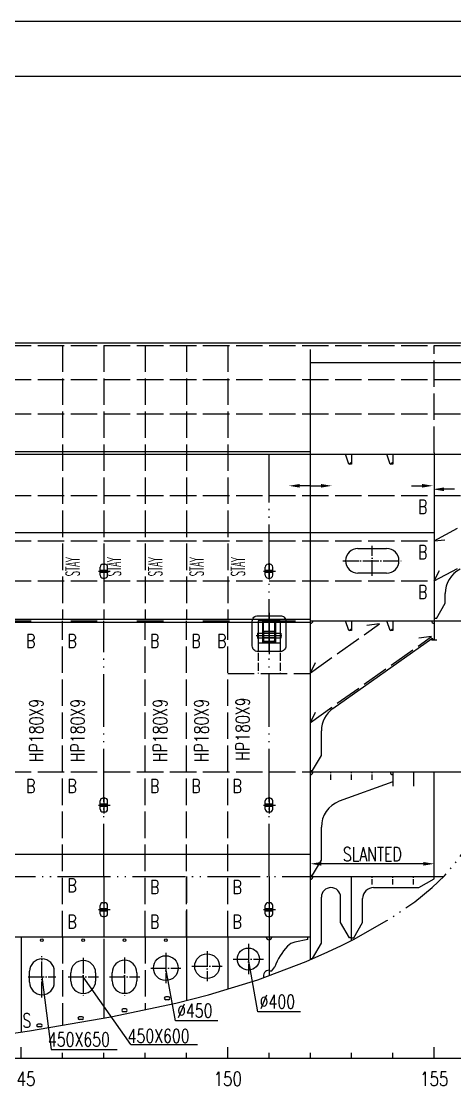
# Model space of a CAD drawing. Extents: x 415680 to 564480, y 322172 to 354547.
# Drawn here: x 537746 to 545618, y 332630 to 351972 of the extents above; entities that cross this region are included whole.
import ezdxf
from ezdxf.enums import TextEntityAlignment as Align

# ---------------------------------------------------------------- set-up
doc = ezdxf.new("R2010")
doc.units = 0
doc.header["$LTSCALE"] = 40
doc.header["$MEASUREMENT"] = 0
for name, pattern in [('ACAD_ISO02W100', [15, 12, -3]), ('ACAD_ISO03W100', [30, 12, -18]), ('ACAD_ISO04W100', [30.5, 24, -3, 0.5, -3]), ('ACAD_ISO05W100', [34, 24, -3, 0.5, -3, 0.5, -3]), ('DASHDOT', [1, 0.5, -0.25, 0, -0.25]), ('HIDDEN', [0.375, 0.25, -0.125])]:
    doc.linetypes.add(name, pattern=pattern)
doc.layers.get('0').update_dxf_attribs({"linetype": 'CONTINUOUS'})
doc.layers.get('DEFPOINTS').update_dxf_attribs({"linetype": 'CONTINUOUS'})
for name, color, linetype in [('BEAR', 7, 'CONTINUOUS'), ('BT_ENG', 7, 'CONTINUOUS'), ('C-CEN', 4, 'ACAD_ISO04W100'), ('C-CON', 4, 'CONTINUOUS'), ('C-DAS', 4, 'ACAD_ISO02W100'), ('FRAME', 7, 'CONTINUOUS'), ('Y-CON', 2, 'CONTINUOUS'), ('Y-DAS', 2, 'ACAD_ISO02W100'), ('Y-H', 2, 'ACAD_ISO03W100'), ('Y-PH', 2, 'ACAD_ISO05W100')]:
    doc.layers.add(name, color=color, linetype=linetype)
doc.styles.add('ROMANS', font='romans.shx', dxfattribs={"width": 0.75, "height": 250, "bigfont": 'hzdx.shx'})
doc.dimstyles.new('DM-100', dxfattribs={"dimscale": 0, "dimtxt": 250, "dimasz": 200, "dimexe": 30, "dimexo": 30, "dimgap": 50, "dimtad": 1, "dimdec": 0, "dimzin": 0, "dimdsep": 46, "dimtxsty": 'ROMANS', "dimcen": 0, "dimclrd": 1, "dimclre": 1, "dimclrt": 1, "dimadec": 0, "dimazin": 0, "dimtfac": 1, "dimtdec": 0, "dimtmove": 0, "dimatfit": 3, "dimfxl": 1, "dimtolj": 1, "dimtzin": 0, "dimarcsym": 0})

# ---------------------------------------------------------------- blocks, each defined once
blk = doc.blocks.new('POT')
at = {"color": 90, "linetype": 'Continuous'}
for p, q in [((-0.99, 0), (1.17, 0)), ((-0.68, -0.75), (-0.68, 0.75)), ((-0.68, 0.2), (0.68, 0.2)), ((-0.18, 1.25), (0.18, 1.25)), ((0, 1.44), (0, -1.52)), ((0.68, -0.75), (0.68, 0.75)), ((-0.68, -0.2), (0.68, -0.2)), ((-0.18, -1.25), (0.18, -1.25))]:
    blk.add_line(p, q, dxfattribs=at)
for centre, start, end in [((-0.18, 0.75), 90, 180), ((0.18, 0.75), 0, 90), ((-0.18, -0.75), 180, 270), ((0.18, -0.75), 270, 0)]:
    blk.add_arc(centre, 0.5, start, end, dxfattribs=at)
blk = doc.blocks.new('*D128')
at = {"color": 1, "linetype": 'ByBlock', "transparency": 16777216}
for p, q in [((542996, 336460), (542996, 336693)), ((545046, 336663), (543196, 336663)), ((545246, 336460), (545246, 336693))]:
    blk.add_line(p, q, dxfattribs=at)
for points in [[(543196, 336696), (543196, 336629), (542996, 336663)], [(545046, 336696), (545046, 336629), (545246, 336663)]]:
    blk.add_solid(points, dxfattribs=at)
at = {"layer": 'DEFPOINTS', "color": 0, "linetype": 'ByBlock', "transparency": 16777216}
for p in [(542996, 336663), (542996, 336430), (545246, 336430)]:
    blk.add_point(p, dxfattribs=at)
at = {"color": 1, "linetype": 'ByBlock', "transparency": 16777216, "insert": (544121, 336838), "char_height": 250, "attachment_point": 5, "style": 'ROMANS'}
blk.add_mtext('\\A1;SLANTED', dxfattribs=at)
blk = doc.blocks.new('A$C0D5C6EFE')
at = {"color": 3, "linetype": 'DASHDOT'}
for p, q in [((0, 4.1), (0, -3.4)), ((-2.32, 0), (2.32, 0))]:
    blk.add_line(p, q, dxfattribs=at)
at = {"color": 5, "linetype": 'HIDDEN'}
for p, q in [((2, 2.7), (-2, 2.7)), ((-2, 2.7), (-2, -1.35)), ((-1.2, 2.7), (-1.2, -1.35)), ((1.2, 2.55), (-1.2, 2.55)), ((1.2, 2.7), (1.2, -1.35)), ((2, 2.7), (2, -1.35)), ((-2.12, 0.45), (-2, 0.45)), ((-2.12, 0.45), (-2.12, -0.45)), ((-2, 0.4), (2, 0.4)), ((2.12, 0.45), (2, 0.45)), ((2.12, 0.45), (2.12, -0.45)), ((-2.12, -0.45), (-2, -0.45)), ((-2, -0.4), (2, -0.4)), ((2.12, -0.45), (2, -0.45))]:
    blk.add_line(p, q, dxfattribs=at)
at = {"color": 7, "linetype": 'Continuous'}
for p, q in [((-1, 0.8), (-1, -0.9)), ((-1, 0.8), (1, 0.8)), ((-1, 0.5), (1, 0.5)), ((1, 0.8), (1, -0.9)), ((-1, -0.35), (1, -0.35))]:
    blk.add_line(p, q, dxfattribs=at)
at = {"color": 5}
for p, q in [((-2, -1.35), (2, -1.35)), ((-1.2, -1.19), (1.2, -1.19))]:
    blk.add_line(p, q, dxfattribs=at)
at = {"color": 7}
for points in [[(-2.05, 3.6), (2.05, 3.6, -0.414214), (3.05, 2.6), (3.05, -1.9, -0.414214), (2.05, -2.9), (-2.05, -2.9, -0.414214), (-3.05, -1.9), (-3.05, 2.6, -0.414214)], [(-0.82, 2.45), (0.82, 2.45, -0.414214), (1.02, 2.25), (1.02, -0.9, -0.414214), (0.82, -1.1), (-0.82, -1.1, -0.414214), (-1.02, -0.9), (-1.02, 2.25, -0.414214)]]:
    blk.add_lwpolyline(points, format="xyb", close=True, dxfattribs=at)
for centre, start, end in [((-0.8, -0.9), 180, 270), ((0.8, -0.9), 270, 0)]:
    blk.add_arc(centre, 0.2, start, end, dxfattribs=at)

msp = doc.modelspace()

# ---------------------------------------------------------------- linework, layer by layer
at = {"color": 2}
msp.add_line((418280, 350971.6), (563380, 350971.6), dxfattribs=at)
for p, q in [((543695.9, 343925.4), (543636.3, 344105.4)), ((544445.9, 343925.4), (544386.3, 344105.4)), ((545245.9, 342530.3), (545438.1, 342546.3)), ((545245.9, 341805.3), (545341.9, 341991.3)), ((545445.9, 341398.2), (545445.9, 341571.9)), ((545285.5, 341120.3), (545445.9, 341398.2)), ((543695.9, 340900.3), (543636.3, 341080.3)), ((544251.1, 341021.2), (544021.8, 340994)), ((544445.9, 340900.3), (544386.3, 341080.3)), ((545285.5, 341120.3), (545245.9, 341120.3)), ((543407, 339486.6), (545202.1, 340757.9)), ((545195.9, 340790.3), (544966.6, 340763.1)), ((542995.9, 340132.3), (543091.9, 340318.3)), ((542995.9, 340132.3), (543091.9, 340318.3)), ((542995.9, 339232.3), (543091.9, 339418.3)), ((543195.9, 338633.2), (543195.9, 339078.6)), ((543035.5, 338355.3), (543195.9, 338633.2)), ((542995.9, 338355.3), (543035.5, 338355.3)), ((544495.9, 338152.3), (543521.1, 337797.7)), ((543195.9, 336731.2), (543195.9, 337329.3)), ((543035.5, 336453.4), (543195.9, 336731.2)), ((542995.9, 336453.4), (543035.5, 336453.4)), ((544968.8, 336230.4), (545245.9, 336390.4)), ((545245.9, 336390.4), (545245.9, 336430.4)), ((544145.9, 336230.4), (544968.8, 336230.4)), ((543195.9, 335218.9), (543195.9, 336055.4)), ((543545.9, 335595), (543545.9, 336055.4)), ((543945.9, 335595), (543945.9, 336030.4)), ((543706.4, 335317.1), (543545.9, 335595)), ((543785.5, 335317.1), (543945.9, 335595)), ((543035.5, 334941.1), (543195.9, 335218.9)), ((543745.9, 335317.1), (543706.4, 335317.1)), ((543745.9, 335317.1), (543785.5, 335317.1)), ((542044.8, 333971.3), (541870.9, 334931.1)), ((542995.9, 334941.1), (543035.5, 334941.1)), ((538120.9, 334609.4), (538286.2, 333290.9)), ((539736.2, 333376.4), (538870.9, 334607)), ((540544.8, 333808.1), (540370.9, 334767.8)), ((542818.3, 333971.3), (542044.8, 333971.3)), ((541318.3, 333808.1), (540544.8, 333808.1)), ((537745.9, 333130.4), (537745.9, 333330.4)), ((539736.2, 333376.4), (540946.6, 333376.4)), ((541495.9, 333130.4), (541495.9, 333330.4)), ((545245.9, 333130.4), (545245.9, 333330.4)), ((530796.9, 333130.4), (548995.9, 333130.4)), ((538495.9, 333130.4), (538495.9, 333230.4)), ((539245.9, 333130.4), (539245.9, 333230.4)), ((539995.9, 333130.4), (539995.9, 333230.4)), ((540745.9, 333130.4), (540745.9, 333230.4)), ((542245.9, 333130.4), (542245.9, 333230.4)), ((542995.9, 333130.4), (542995.9, 333230.4)), ((543745.9, 333130.4), (543745.9, 333230.4)), ((544495.9, 333130.4), (544495.9, 333230.4))]:
    msp.add_line(p, q)
at = {"color": 1, "linetype": 'ByBlock'}
for p, q in [((542995.9, 343531.1), (542703.7, 343531.1)), ((542995.9, 343531.1), (543288.2, 343531.1)), ((544832.3, 343531.1), (545124.6, 343531.1)), ((545615, 343468.3), (545322.7, 343468.3))]:
    msp.add_line(p, q, dxfattribs=at)
for points in [[(530245.9, 344155.4), (542995.9, 344155.4)], [(530245.9, 344105.4), (542995.9, 344105.4)], [(530245.9, 341105.3), (542995.9, 341105.3)], [(530245.9, 341055.3), (542995.9, 341055.3)]]:
    msp.add_lwpolyline(points)
for centre, radius, start, end in [((545945.9, 341571.9), 500, 117.47551, 180), ((542995.9, 341080.3), 50, 270, 0), ((545245.9, 341080.3), 50, 180, 270), ((543695.9, 339078.6), 500, 125.3054, 180), ((542995.9, 338332.3), 50, 270, 0), ((544495.9, 338332.3), 50, 180, 270), ((543695.9, 337329.3), 500, 110.46949, 180), ((542995.9, 336430.4), 50, 270, 0), ((543370.9, 336055.4), 175, 0, 180), ((544145.9, 336030.4), 200, 90, 180), ((542245.9, 335330.4), 50, 180, 0), ((542245.9, 334629.3), 100, 90, 200.73303)]:
    msp.add_arc(centre, radius, start, end)
for points in [[(542804.6, 343497.7), (542804.6, 343564.4), (542604.6, 343531.1)], [(543187.3, 343497.7), (543187.3, 343564.4), (543387.3, 343531.1)], [(545023.6, 343497.7), (545023.6, 343564.4), (545223.6, 343531.1)], [(545423.6, 343435), (545423.6, 343501.7), (545223.6, 343468.3)]]:
    msp.add_solid(points, dxfattribs=at)
at = {"layer": 'BEAR'}
msp.add_arc((545199.9, 340731.9), 26.1, 356.38451, 85.09446, dxfattribs=at)
at = {"layer": 'BT_ENG'}
msp.add_line((415780, 351971.6), (564380, 351971.6), dxfattribs=at)
at = {"layer": 'C-CEN', "ltscale": 0.3}
for p, q in [((544120.9, 341892.8), (544120.9, 342442.8)), ((543585.9, 342167.8), (544655.9, 342167.8)), ((541870.9, 335206.1), (541870.9, 334656.1)), ((540370.9, 335042.8), (540370.9, 334492.8)), ((541120.9, 335077.2), (541120.9, 334527.2)), ((538120.9, 334234.1), (538120.9, 334984.7)), ((538870.9, 334957), (538870.9, 334257)), ((539620.9, 334959.4), (539620.9, 334259.4)), ((540845.9, 334802.2), (541395.9, 334802.2)), ((541595.9, 334931.1), (542145.9, 334931.1)), ((537870.9, 334609.1), (538370.9, 334609.1)), ((538595.9, 334607), (539145.9, 334607)), ((539345.9, 334609.4), (539895.9, 334609.4)), ((540095.9, 334767.8), (540645.9, 334767.8))]:
    msp.add_line(p, q, dxfattribs=at)
at = {"layer": 'C-CON'}
for p, q in [((543860.9, 342392.8), (544380.9, 342392.8)), ((544380.9, 341942.8), (543860.9, 341942.8)), ((542995.9, 336830.4), (527245.9, 336830.4)), ((542951, 335287.4), (542714.7, 335238.7)), ((542951, 335287.4), (542951, 335330.4)), ((537895.9, 334509.1), (537895.9, 334709.1)), ((538345.9, 334509.1), (538345.9, 334709.1)), ((538645.9, 334532), (538645.9, 334682)), ((539095.9, 334682), (539095.9, 334532)), ((539395.9, 334534.4), (539395.9, 334684.4)), ((539845.9, 334684.4), (539845.9, 334534.4)), ((542245.9, 334720.6), (542295.9, 334720.6)), ((542295.9, 334720.6), (542348.8, 334788.5)), ((540419.1, 334243.7), (540368.8, 334243.7)), ((539646, 334025.1), (539595.8, 334025.1)), ((540419.1, 334193.7), (540368.8, 334193.7)), ((538850, 333884.4), (538799.8, 333884.4)), ((538850, 333834.4), (538799.8, 333834.4)), ((539646, 333975.1), (539595.8, 333975.1)), ((538100, 333750.9), (538049.8, 333750.9)), ((538100, 333700.9), (538049.8, 333700.9)), ((538286.2, 333290.9), (539485.4, 333290.9))]:
    msp.add_line(p, q, dxfattribs=at)
msp.add_lwpolyline([(529495.9, 345042.6), (529712.7, 345842.9, 0.0662179), (529716.1, 345869), (529716.1, 346105.7, -0.4142136), (529741.1, 346130.7), (549015.9, 346130.7)], format="xyb", dxfattribs=at)
msp.add_lwpolyline([(529095.9, 342680.3), (545245.9, 342680.3)], dxfattribs=at)
for centre, radius in [((538120.9, 335275.4), 25), ((538870.9, 335275.4), 25), ((539620.9, 335275.4), 25), ((540370.9, 335275.4), 25), ((540370.9, 334767.8), 225), ((541120.9, 334802.2), 225), ((541870.9, 334931.1), 200)]:
    msp.add_circle(centre, radius, dxfattribs=at)
for centre, radius, start, end in [((543860.9, 342167.8), 225, 90, 270), ((544380.9, 342167.8), 225, 270, 90), ((542765.2, 334993.8), 250, 101.64452, 136.87523), ((543410.8, 334389.2), 1134.6, 136.87523, 159.39277), ((538120.9, 334709.1), 225, 0, 180), ((538870.9, 334682), 225, 0, 180), ((539620.9, 334684.4), 225, 0, 180), ((538120.9, 334509.1), 225, 180, 0), ((538870.9, 334532), 225, 180, 0), ((539620.9, 334534.4), 225, 180, 0), ((540368.8, 334218.7), 25, 90, 270), ((540419.1, 334218.7), 25, 270, 90), ((539595.8, 334000.1), 25, 90, 270), ((539646, 334000.1), 25, 270, 90), ((538799.8, 333859.4), 25, 90, 270), ((538850, 333859.4), 25, 270, 90), ((538049.8, 333725.9), 25, 90, 270), ((538100, 333725.9), 25, 270, 90)]:
    msp.add_arc(centre, radius, start, end, dxfattribs=at)
at = {"layer": 'C-DAS'}
for p, q in [((545245.9, 341805.3), (548995.9, 343755.4)), ((545245.9, 342530.3), (546745.9, 343354.9)), ((538495.9, 335330.4), (538495.9, 341080.3)), ((539995.9, 335330.4), (539995.9, 341080.3)), ((540745.9, 335330.4), (540745.9, 341080.3)), ((541495.9, 335330.4), (541495.9, 341080.3)), ((542995.9, 340132.3), (544251.1, 341021.2)), ((542995.9, 339232.3), (545195.9, 340790.3))]:
    msp.add_line(p, q, dxfattribs=at)
for points in [[(530245.9, 345460.3), (546745.9, 345460.3)], [(530245.9, 344840.3), (546745.9, 344840.3)], [(530245.9, 343354.9), (548132.6, 343354.9)], [(530245.9, 342530.3), (545245.9, 342530.3)], [(530245.9, 341805.3), (545245.9, 341805.3)], [(541495.9, 340120.4), (542995.9, 340120.4)]]:
    msp.add_lwpolyline(points, dxfattribs=at)
at = {"layer": 'Y-CON'}
for p, q in [((542995.9, 334918.1), (542995.9, 345770.7)), ((542995.9, 344105.4), (552570.7, 344105.4)), ((545245.9, 344130.4), (545245.9, 341080.3)), ((542995.9, 341080.3), (546714.2, 341080.3)), ((545245.9, 341080.3), (545245.9, 340730.3)), ((545195.9, 340730.3), (545295.9, 340730.3)), ((542995.9, 338332.3), (546146.4, 338332.3)), ((544495.9, 338332.3), (544495.9, 338072.4)), ((544870.9, 338332.3), (544870.9, 338072.4)), ((545245.9, 336430.4), (545245.9, 338332.3)), ((542845.9, 336430.4), (545416.1, 336430.4)), ((542995.9, 336430.4), (543849, 336430.4)), ((543745.9, 335271.9), (543745.9, 336430.4)), ((542995.9, 335330.4), (530145.9, 335330.4)), ((537745.9, 335330.4), (537745.9, 333607.5)), ((539245.9, 335300.4), (539245.9, 333857.8)), ((540745.9, 335330.4), (540745.9, 334178.5)), ((541495.9, 335330.4), (541495.9, 334386.6)), ((542245.9, 335330.4), (542245.9, 334629.3)), ((542245.9, 335300.4), (542245.9, 334629.3))]:
    msp.add_line(p, q, dxfattribs=at)
for points in [[(542995.9, 345770.7), (548995.9, 345770.7)], [(543745.9, 344105.4), (543745.9, 343925.4), (543695.9, 343925.4), (543745.9, 343958.8)], [(544495.9, 344105.4), (544495.9, 343925.4), (544445.9, 343925.4), (544495.9, 343958.8)], [(543745.9, 341080.3), (543745.9, 340900.3), (543695.9, 340900.3), (543745.9, 340933.8)], [(544495.9, 341080.3), (544495.9, 340900.3), (544445.9, 340900.3), (544495.9, 340933.8)], [(524094.5, 333130.4), (524895.9, 333130.4), (528145.9, 333130.4), (530796.9, 333130.4), (531395.9, 333133.2), (531896.9, 333140.1), (534008.9, 333221.2), (534645.9, 333263.8), (536296.9, 333418.1), (537523.9, 333574.9), (537895.9, 333629.5), (539373.9, 333879.4), (540549.9, 334128.6), (541145.9, 334280.5), (542044.9, 334553.2), (542920.9, 334884.8), (543315.9, 335060.1), (543558.9, 335180.2)]]:
    msp.add_lwpolyline(points, dxfattribs=at)
at = {"layer": 'Y-DAS'}
for p, q in [((538495.9, 346080.7), (538495.9, 341105.3)), ((539245.9, 346080.7), (539245.9, 341105.3)), ((539995.9, 346080.7), (539995.9, 341105.3)), ((540745.9, 346080.7), (540745.9, 341105.3)), ((541495.9, 346080.7), (541495.9, 341105.3)), ((545245.9, 344130.4), (545245.9, 346080.7)), ((539245.9, 336430.4), (539245.9, 335330.4)), ((540745.9, 336430.4), (540745.9, 335330.4)), ((542245.9, 336430.4), (542245.9, 335330.4)), ((538495.9, 335330.4), (538495.9, 333731)), ((539245.9, 335300.4), (539245.9, 333857.8)), ((539995.9, 335330.4), (539995.9, 334007.6))]:
    msp.add_line(p, q, dxfattribs=at)
at = {"layer": 'Y-DAS', "ltscale": 0.5}
msp.add_line((542995.9, 345770.7), (542995.9, 346080.7), dxfattribs=at)
at = {"layer": 'Y-DAS', "ltscale": 0.3}
for p, q in [((542045.9, 340675.4), (542045.9, 340120.4)), ((542445.9, 340675.4), (542445.9, 340120.4))]:
    msp.add_line(p, q, dxfattribs=at)
at = {"layer": 'Y-DAS', "ltscale": 0.2}
for p, q in [((543370.9, 338186.8), (543370.9, 338332.3)), ((543745.9, 338186.8), (543745.9, 338332.3)), ((544120.9, 338186.8), (544120.9, 338332.3)), ((544120.9, 336284.9), (544120.9, 336430.4)), ((544495.9, 336284.9), (544495.9, 336430.4)), ((544870.9, 336284.9), (544870.9, 336430.4))]:
    msp.add_line(p, q, dxfattribs=at)
at = {"layer": 'Y-DAS'}
for points in [[(530245.9, 346080.7), (548995.9, 346080.7)], [(530245.9, 338332.3), (542995.9, 338332.3)]]:
    msp.add_lwpolyline(points, dxfattribs=at)
at = {"layer": 'Y-H'}
msp.add_lwpolyline([(530245.9, 341080.3), (542995.9, 341080.3)], dxfattribs=at)
at = {"layer": 'Y-PH'}
for p, q in [((542245.9, 336430.4), (542245.9, 344105.4)), ((539245.9, 336430.4), (539245.9, 341080.3)), ((542995.9, 338315.3), (542995.9, 338315.3))]:
    msp.add_line(p, q, dxfattribs=at)
at = {"layer": 'Y-PH', "flags": 128}
msp.add_lwpolyline([(543558.9, 335180.2), (543778, 335287.7), (544386, 335629.9), (544895, 335973), (545211, 336230.9), (545432, 336445.8), (545473, 336490.4), (545594, 336631.4), (545706, 336779.9), (545808, 336936.3), (545898, 337100.4), (545976, 337272.1), (546040, 337450.6), (546090, 337634.8), (546122, 337807.3), (546146, 338024.3), (546151, 338219.4), (546142, 338437.3), (546105, 338810.9), (546062, 339439.7), (546061, 339595), (546069, 339750.6), (546086, 339906.2), (546116, 340061.3), (546159, 340214.8), (546217, 340365.6), (546288, 340512.4), (546365, 340644.8), (546497, 340834.8), (546647, 341013.1), (546813, 341179.1), (546992, 341333), (547179, 341475.9), (547373, 341609.3), (547428, 341644.8), (547636, 341773.7), (548339, 342147.2), (549140, 342515.8), (549539, 342695.5), (550886, 343308.5), (551989, 343825.8), (552191, 343921.7), (553021.3, 344323.4)], dxfattribs=at)
at = {"layer": 'Y-PH'}
msp.add_lwpolyline([(530245.9, 336430.4), (542995.9, 336430.4)], dxfattribs=at)

# ---------------------------------------------------------------- block references
at = {"color": 90, "linetype": 'Continuous', "xscale": 100, "yscale": 100, "zscale": 100}
for p in [(539245.9, 341980.3), (542245.9, 341980.3), (539245.9, 337730.4), (542245.9, 337730.4), (539245.9, 335830.4), (542245.9, 335830.4)]:
    msp.add_blockref('POT', p, dxfattribs=at)
at = {"color": 7, "linetype": 'Continuous', "xscale": 100.0000000007276, "yscale": 99.99999999417923, "zscale": 99.99999999999991}
msp.add_blockref('A$C0D5C6EFE', (542245.9, 340810.4), dxfattribs=at)

# ---------------------------------------------------------------- texts
at = {"style": 'ROMANS', "width": 0.75}
for s, p in [('B', (544951.9, 343024.6)), ('B', (544951.9, 342200)), ('B', (544951.9, 341475)), ('B', (537833.2, 340586.7)), ('B', (538583.2, 340586.7)), ('B', (540083.2, 340586.7)), ('B', (540833.2, 340586.7)), ('B', (541303.1, 340586.7)), ('B', (537833.2, 337949.3)), ('B', (538583.2, 337949.3)), ('B', (540083.2, 337949.3)), ('B', (540833.2, 337949.3)), ('B', (541583.2, 337949.3)), ('B', (538583.2, 336144.8)), ('B', (540083.2, 336113.9)), ('B', (541583.2, 336113.9)), ('B', (538583.2, 335484.4)), ('B', (540083.2, 335484.4)), ('B', (541583.2, 335484.4)), ('S', (537766.3, 333690.7)), ('450X600', (539678, 333407.9)), ('450X650', (538230.1, 333345.2))]:
    msp.add_text(s, height=250, dxfattribs=at).set_placement(p)
at = {"style": 'ROMANS'}
for s, width, p in [('STAY', 0.45, (538805.4, 341887.3)), ('STAY', 0.45, (539555.4, 341887.3)), ('STAY', 0.45, (540305.4, 341887.3)), ('STAY', 0.45, (541055.4, 341887.3)), ('STAY', 0.45, (541805.4, 341887.3)), ('HP180X9', 0.75, (541893.3, 338535.8)), ('HP180X9', 0.75, (538143.3, 338510.8)), ('HP180X9', 0.75, (538893.3, 338510.8)), ('HP180X9', 0.75, (540393.3, 338510.8)), ('HP180X9', 0.75, (541143.3, 338510.8))]:
    msp.add_text(s, height=250, rotation=90, dxfattribs=dict(at, width=width)).set_placement(p)
at = {"char_height": 250, "attachment_point": 5, "style": 'ROMANS'}
for s, insert in [('\\A1;∅400', (542397.4, 334157.3)), ('\\A1;∅450', (540897.4, 333994))]:
    msp.add_mtext(s, dxfattribs=dict(at, insert=insert))
at = {"layer": 'FRAME', "style": 'ROMANS', "width": 0.8}
for s, p in [('145', (537745.9, 332755.4)), ('150', (541495.9, 332755.4)), ('155', (545245.9, 332755.4))]:
    msp.add_text(s, height=250, dxfattribs=at).set_placement(p, align=Align.MIDDLE)

# ---------------------------------------------------------------- dimensions: what is measured, and where the dimension line sits
dim = msp.add_linear_dim(base=(542995.9, 336662.7), p1=(545245.9, 336430.4), p2=(542995.9, 336430.4), text='SLANTED', dimstyle='DM-100', override={"dimscale": 1, "dimtmove": 1})
dim.commit()
dim.dimension.update_dxf_attribs({"geometry": '*D128', "text_midpoint": (544120.9, 336837.7)})

doc.saveas('drawing.dxf')
